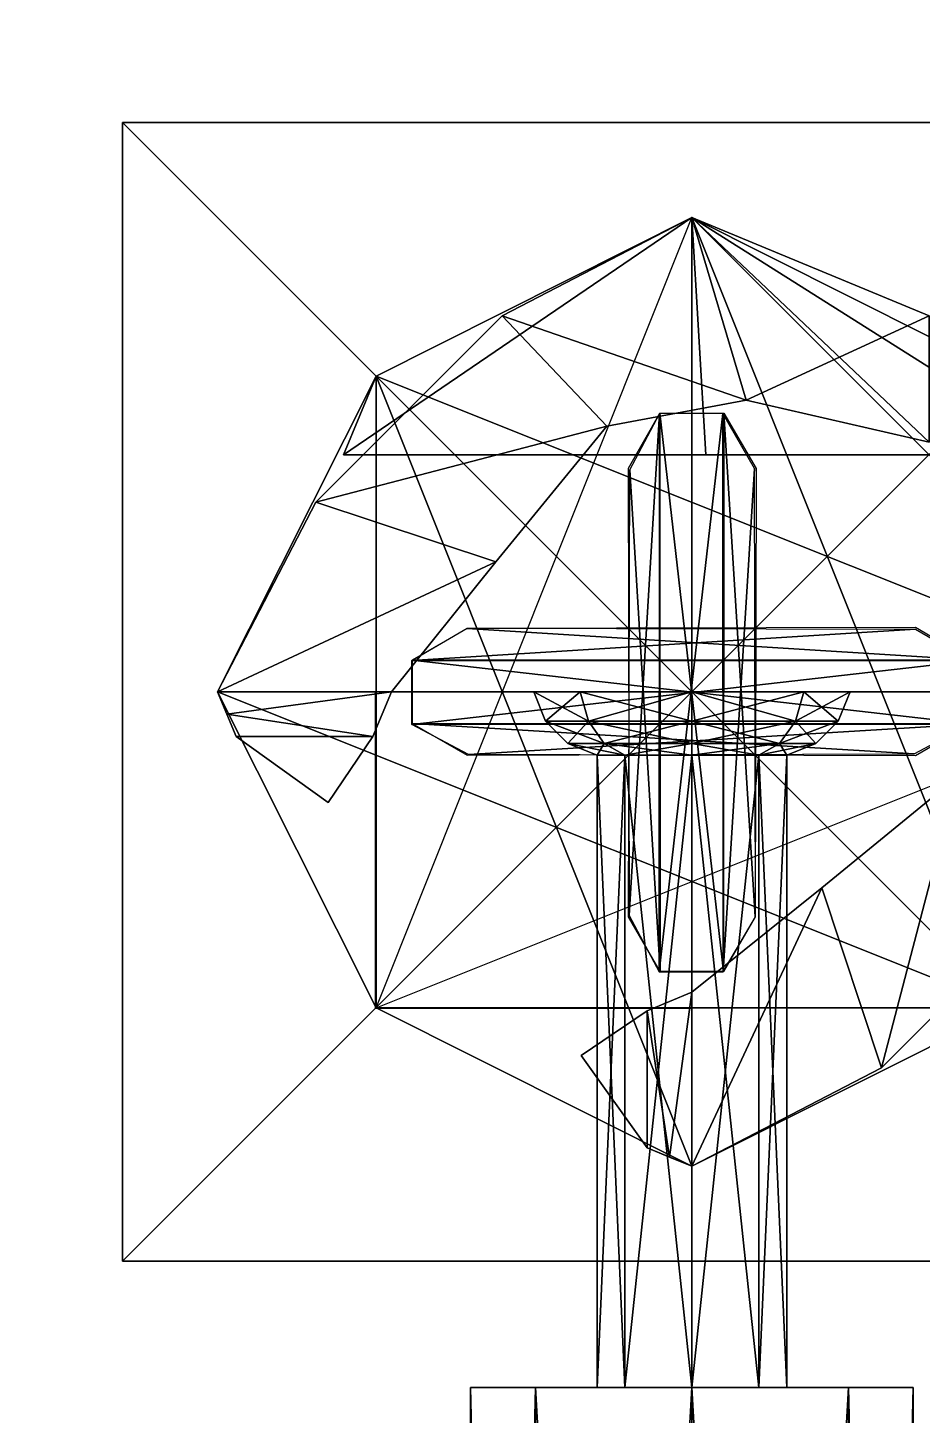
# Model space of a CAD drawing. Extents: x -150 to 2334, y -150 to 2984.
# Drawn here: x 2093.5 to 2107.64, y 1519.69 to 1541.62 of the extents above; entities that cross this region are included whole.
import ezdxf

# ---------------------------------------------------------------- set-up
doc = ezdxf.new("R2010")
doc.units = 0
for name, color, linetype in [('LAYER0', 7, 'CONTINUOUS'), ('LAYER202', 9, 'CONTINUOUS'), ('LAYER204', 7, 'CONTINUOUS'), ('LAYER205', 7, 'CONTINUOUS'), ('LAYER206', 254, 'CONTINUOUS'), ('LAYER218', 9, 'CONTINUOUS'), ('LAYER223', 254, 'CONTINUOUS'), ('LAYER276', 7, 'CONTINUOUS'), ('LAYER311', 7, 'CONTINUOUS'), ('LAYER73', 7, 'CONTINUOUS'), ('LAYER82', 7, 'CONTINUOUS'), ('LAYER99', 7, 'CONTINUOUS')]:
    doc.layers.add(name, color=color, linetype=linetype)

msp = doc.modelspace()

# ---------------------------------------------------------------- linework, layer by layer
at = {"layer": 'LAYER0', "invisible_edges": 1}
for points in [[(2334, 2984, -5), (-150, -150, -5), (-150, 2984, -5), (2334, 2984, -5)], [(-150, -150, -5), (2334, 2984, -5), (2334, -150, -5), (-150, -150, -5)], [(2334, -150), (-150, 2984), (-150, -150), (2334, -150)], [(-150, 2984), (2334, -150), (2334, 2984), (-150, 2984)]]:
    msp.add_3dface(points, dxfattribs=at)
at = {"layer": 'LAYER202'}
for points in [[(2101.5, 1531.125, 89), (2102.232, 1531.125, 90.76777), (2104, 1531.125, 91.5), (2101.5, 1531.125, 89)], [(2105.768, 1531.125, 90.76777), (2101.5, 1531.125, 89), (2104, 1531.125, 91.5), (2105.768, 1531.125, 90.76777)], [(2106.5, 1531.125, 89), (2101.5, 1531.125, 89), (2105.768, 1531.125, 90.76777), (2106.5, 1531.125, 89)], [(2102.232, 1531.125, 87.23223), (2101.5, 1531.125, 89), (2106.5, 1531.125, 89), (2102.232, 1531.125, 87.23223)], [(2101.5, 1531.125, 89), (2101.687, 1530.663, 89), (2102.232, 1531.125, 90.76777), (2101.5, 1531.125, 89)], [(2101.5, 1531.125, 89), (2102.364, 1530.663, 87.36406), (2101.687, 1530.663, 89), (2101.5, 1531.125, 89)], [(2102.232, 1531.125, 87.23223), (2102.364, 1530.663, 87.36406), (2101.5, 1531.125, 89), (2102.232, 1531.125, 87.23223)], [(2102.232, 1531.125, 90.76777), (2101.687, 1530.663, 89), (2102.364, 1530.663, 90.63594), (2102.232, 1531.125, 90.76777)], [(2104, 1531.125, 86.5), (2102.232, 1531.125, 87.23223), (2106.5, 1531.125, 89), (2104, 1531.125, 86.5)], [(2102.232, 1531.125, 90.76777), (2102.364, 1530.663, 90.63594), (2104, 1531.125, 91.5), (2102.232, 1531.125, 90.76777)], [(2102.232, 1531.125, 87.23223), (2104, 1530.663, 86.68643), (2102.364, 1530.663, 87.36406), (2102.232, 1531.125, 87.23223)], [(2104, 1531.125, 86.5), (2104, 1530.663, 86.68643), (2102.232, 1531.125, 87.23223), (2104, 1531.125, 86.5)], [(2104, 1531.125, 91.5), (2102.364, 1530.663, 90.63594), (2104, 1530.663, 91.31357), (2104, 1531.125, 91.5)], [(2105.768, 1531.125, 87.23223), (2104, 1531.125, 86.5), (2106.5, 1531.125, 89), (2105.768, 1531.125, 87.23223)], [(2104, 1531.125, 86.5), (2105.636, 1530.663, 87.36406), (2104, 1530.663, 86.68643), (2104, 1531.125, 86.5)], [(2105.768, 1531.125, 87.23223), (2105.636, 1530.663, 87.36406), (2104, 1531.125, 86.5), (2105.768, 1531.125, 87.23223)], [(2105.768, 1531.125, 90.76777), (2104, 1530.663, 91.31357), (2105.636, 1530.663, 90.63594), (2105.768, 1531.125, 90.76777)], [(2104, 1531.125, 91.5), (2104, 1530.663, 91.31357), (2105.768, 1531.125, 90.76777), (2104, 1531.125, 91.5)], [(2105.768, 1531.125, 87.23223), (2106.313, 1530.663, 89), (2105.636, 1530.663, 87.36406), (2105.768, 1531.125, 87.23223)], [(2106.5, 1531.125, 89), (2105.636, 1530.663, 90.63594), (2106.313, 1530.663, 89), (2106.5, 1531.125, 89)], [(2105.768, 1531.125, 90.76777), (2105.636, 1530.663, 90.63594), (2106.5, 1531.125, 89), (2105.768, 1531.125, 90.76777)], [(2106.5, 1531.125, 89), (2106.313, 1530.663, 89), (2105.768, 1531.125, 87.23223), (2106.5, 1531.125, 89)], [(2101.687, 1530.663, 89), (2102.038, 1530.311, 89), (2102.364, 1530.663, 90.63594), (2101.687, 1530.663, 89)], [(2101.687, 1530.663, 89), (2102.613, 1530.311, 87.61296), (2102.038, 1530.311, 89), (2101.687, 1530.663, 89)], [(2102.364, 1530.663, 87.36406), (2102.613, 1530.311, 87.61296), (2101.687, 1530.663, 89), (2102.364, 1530.663, 87.36406)], [(2102.364, 1530.663, 90.63594), (2102.038, 1530.311, 89), (2102.613, 1530.311, 90.38704), (2102.364, 1530.663, 90.63594)], [(2102.364, 1530.663, 90.63594), (2102.613, 1530.311, 90.38704), (2104, 1530.663, 91.31357), (2102.364, 1530.663, 90.63594)], [(2102.364, 1530.663, 87.36406), (2104, 1530.311, 87.03843), (2102.613, 1530.311, 87.61296), (2102.364, 1530.663, 87.36406)], [(2104, 1530.663, 86.68643), (2104, 1530.311, 87.03843), (2102.364, 1530.663, 87.36406), (2104, 1530.663, 86.68643)], [(2104, 1530.663, 91.31357), (2102.613, 1530.311, 90.38704), (2104, 1530.311, 90.96157), (2104, 1530.663, 91.31357)], [(2104, 1530.663, 86.68643), (2105.387, 1530.311, 87.61296), (2104, 1530.311, 87.03843), (2104, 1530.663, 86.68643)], [(2105.636, 1530.663, 87.36406), (2105.387, 1530.311, 87.61296), (2104, 1530.663, 86.68643), (2105.636, 1530.663, 87.36406)], [(2105.636, 1530.663, 90.63594), (2104, 1530.311, 90.96157), (2105.387, 1530.311, 90.38704), (2105.636, 1530.663, 90.63594)], [(2104, 1530.663, 91.31357), (2104, 1530.311, 90.96157), (2105.636, 1530.663, 90.63594), (2104, 1530.663, 91.31357)], [(2105.636, 1530.663, 87.36406), (2105.962, 1530.311, 89), (2105.387, 1530.311, 87.61296), (2105.636, 1530.663, 87.36406)], [(2106.313, 1530.663, 89), (2105.387, 1530.311, 90.38704), (2105.962, 1530.311, 89), (2106.313, 1530.663, 89)], [(2105.636, 1530.663, 90.63594), (2105.387, 1530.311, 90.38704), (2106.313, 1530.663, 89), (2105.636, 1530.663, 90.63594)], [(2106.313, 1530.663, 89), (2105.962, 1530.311, 89), (2105.636, 1530.663, 87.36406), (2106.313, 1530.663, 89)], [(2102.038, 1530.311, 89), (2102.5, 1530.125, 89), (2102.613, 1530.311, 90.38704), (2102.038, 1530.311, 89)], [(2102.038, 1530.311, 89), (2102.939, 1530.125, 87.93934), (2102.5, 1530.125, 89), (2102.038, 1530.311, 89)], [(2102.613, 1530.311, 87.61296), (2102.939, 1530.125, 87.93934), (2102.038, 1530.311, 89), (2102.613, 1530.311, 87.61296)], [(2102.613, 1530.311, 90.38704), (2102.5, 1530.125, 89), (2102.939, 1530.125, 90.06066), (2102.613, 1530.311, 90.38704)], [(2102.613, 1530.311, 90.38704), (2102.939, 1530.125, 90.06066), (2104, 1530.311, 90.96157), (2102.613, 1530.311, 90.38704)], [(2102.613, 1530.311, 87.61296), (2104, 1530.125, 87.5), (2102.939, 1530.125, 87.93934), (2102.613, 1530.311, 87.61296)], [(2104, 1530.311, 87.03843), (2104, 1530.125, 87.5), (2102.613, 1530.311, 87.61296), (2104, 1530.311, 87.03843)], [(2104, 1530.311, 90.96157), (2102.939, 1530.125, 90.06066), (2104, 1530.125, 90.5), (2104, 1530.311, 90.96157)], [(2104, 1530.311, 87.03843), (2105.061, 1530.125, 87.93934), (2104, 1530.125, 87.5), (2104, 1530.311, 87.03843)], [(2105.387, 1530.311, 87.61296), (2105.061, 1530.125, 87.93934), (2104, 1530.311, 87.03843), (2105.387, 1530.311, 87.61296)], [(2105.387, 1530.311, 90.38704), (2104, 1530.125, 90.5), (2105.061, 1530.125, 90.06066), (2105.387, 1530.311, 90.38704)], [(2104, 1530.311, 90.96157), (2104, 1530.125, 90.5), (2105.387, 1530.311, 90.38704), (2104, 1530.311, 90.96157)], [(2105.387, 1530.311, 87.61296), (2105.5, 1530.125, 89), (2105.061, 1530.125, 87.93934), (2105.387, 1530.311, 87.61296)], [(2105.962, 1530.311, 89), (2105.061, 1530.125, 90.06066), (2105.5, 1530.125, 89), (2105.962, 1530.311, 89)], [(2105.387, 1530.311, 90.38704), (2105.061, 1530.125, 90.06066), (2105.962, 1530.311, 89), (2105.387, 1530.311, 90.38704)], [(2105.962, 1530.311, 89), (2105.5, 1530.125, 89), (2105.387, 1530.311, 87.61296), (2105.962, 1530.311, 89)], [(2102.939, 1530.125, 87.93934), (2102.5, 1520.125, 89), (2102.5, 1530.125, 89), (2102.939, 1530.125, 87.93934)], [(2102.939, 1520.125, 87.93934), (2102.5, 1520.125, 89), (2102.939, 1530.125, 87.93934), (2102.939, 1520.125, 87.93934)], [(2102.5, 1530.125, 89), (2102.939, 1520.125, 90.06066), (2102.939, 1530.125, 90.06066), (2102.5, 1530.125, 89)], [(2102.5, 1520.125, 89), (2102.939, 1520.125, 90.06066), (2102.5, 1530.125, 89), (2102.5, 1520.125, 89)], [(2104, 1530.125, 87.5), (2102.939, 1520.125, 87.93934), (2102.939, 1530.125, 87.93934), (2104, 1530.125, 87.5)], [(2104, 1520.125, 87.5), (2102.939, 1520.125, 87.93934), (2104, 1530.125, 87.5), (2104, 1520.125, 87.5)], [(2102.939, 1530.125, 90.06066), (2104, 1520.125, 90.5), (2104, 1530.125, 90.5), (2102.939, 1530.125, 90.06066)], [(2102.939, 1520.125, 90.06066), (2104, 1520.125, 90.5), (2102.939, 1530.125, 90.06066), (2102.939, 1520.125, 90.06066)], [(2105.061, 1530.125, 87.93934), (2104, 1520.125, 87.5), (2104, 1530.125, 87.5), (2105.061, 1530.125, 87.93934)], [(2105.061, 1520.125, 87.93934), (2104, 1520.125, 87.5), (2105.061, 1530.125, 87.93934), (2105.061, 1520.125, 87.93934)], [(2104, 1530.125, 90.5), (2105.061, 1520.125, 90.06066), (2105.061, 1530.125, 90.06066), (2104, 1530.125, 90.5)], [(2104, 1520.125, 90.5), (2105.061, 1520.125, 90.06066), (2104, 1530.125, 90.5), (2104, 1520.125, 90.5)], [(2105.5, 1530.125, 89), (2105.061, 1520.125, 87.93934), (2105.061, 1530.125, 87.93934), (2105.5, 1530.125, 89)], [(2105.5, 1520.125, 89), (2105.061, 1520.125, 87.93934), (2105.5, 1530.125, 89), (2105.5, 1520.125, 89)], [(2105.061, 1530.125, 90.06066), (2105.5, 1520.125, 89), (2105.5, 1530.125, 89), (2105.061, 1530.125, 90.06066)], [(2105.061, 1520.125, 90.06066), (2105.5, 1520.125, 89), (2105.061, 1530.125, 90.06066), (2105.061, 1520.125, 90.06066)], [(2100.5, 1520.125, 89), (2101.525, 1520.125, 91.47488), (2106.475, 1520.125, 91.47488), (2100.5, 1520.125, 89)], [(2101.525, 1520.125, 86.52512), (2100.5, 1520.125, 89), (2106.475, 1520.125, 91.47488), (2101.525, 1520.125, 86.52512)], [(2101.525, 1476.125, 86.52512), (2100.5, 1476.125, 89), (2100.5, 1520.125, 89), (2101.525, 1476.125, 86.52512)], [(2101.525, 1520.125, 86.52512), (2101.525, 1476.125, 86.52512), (2100.5, 1520.125, 89), (2101.525, 1520.125, 86.52512)], [(2100.5, 1476.125, 89), (2101.525, 1476.125, 91.47488), (2101.525, 1520.125, 91.47488), (2100.5, 1476.125, 89)], [(2100.5, 1520.125, 89), (2100.5, 1476.125, 89), (2101.525, 1520.125, 91.47488), (2100.5, 1520.125, 89)], [(2106.475, 1520.125, 91.47488), (2101.525, 1520.125, 91.47488), (2104, 1520.125, 92.5), (2106.475, 1520.125, 91.47488)], [(2107.5, 1520.125, 89), (2101.525, 1520.125, 86.52512), (2106.475, 1520.125, 91.47488), (2107.5, 1520.125, 89)], [(2106.475, 1520.125, 86.52512), (2101.525, 1520.125, 86.52512), (2107.5, 1520.125, 89), (2106.475, 1520.125, 86.52512)], [(2104, 1520.125, 85.5), (2101.525, 1520.125, 86.52512), (2106.475, 1520.125, 86.52512), (2104, 1520.125, 85.5)], [(2104, 1476.125, 85.5), (2101.525, 1476.125, 86.52512), (2101.525, 1520.125, 86.52512), (2104, 1476.125, 85.5)], [(2104, 1520.125, 85.5), (2104, 1476.125, 85.5), (2101.525, 1520.125, 86.52512), (2104, 1520.125, 85.5)], [(2101.525, 1476.125, 91.47488), (2104, 1476.125, 92.5), (2104, 1520.125, 92.5), (2101.525, 1476.125, 91.47488)], [(2101.525, 1520.125, 91.47488), (2101.525, 1476.125, 91.47488), (2104, 1520.125, 92.5), (2101.525, 1520.125, 91.47488)], [(2106.475, 1476.125, 86.52512), (2104, 1476.125, 85.5), (2104, 1520.125, 85.5), (2106.475, 1476.125, 86.52512)], [(2106.475, 1520.125, 86.52512), (2106.475, 1476.125, 86.52512), (2104, 1520.125, 85.5), (2106.475, 1520.125, 86.52512)], [(2104, 1476.125, 92.5), (2106.475, 1476.125, 91.47488), (2106.475, 1520.125, 91.47488), (2104, 1476.125, 92.5)], [(2104, 1520.125, 92.5), (2104, 1476.125, 92.5), (2106.475, 1520.125, 91.47488), (2104, 1520.125, 92.5)], [(2107.5, 1476.125, 89), (2106.475, 1476.125, 86.52512), (2106.475, 1520.125, 86.52512), (2107.5, 1476.125, 89)], [(2107.5, 1520.125, 89), (2107.5, 1476.125, 89), (2106.475, 1520.125, 86.52512), (2107.5, 1520.125, 89)], [(2106.475, 1476.125, 91.47488), (2107.5, 1476.125, 89), (2107.5, 1520.125, 89), (2106.475, 1476.125, 91.47488)], [(2106.475, 1520.125, 91.47488), (2106.475, 1476.125, 91.47488), (2107.5, 1520.125, 89), (2106.475, 1520.125, 91.47488)]]:
    msp.add_3dface(points, dxfattribs=at)
at = {"layer": 'LAYER204', "invisible_edges": 1}
for points in [[(2104, 1531.125, 98), (2099, 1526.125, 98), (2104, 1526.125, 98), (2104, 1531.125, 98)], [(2099, 1526.125, 98), (2104, 1531.125, 98), (2099, 1531.125, 98), (2099, 1526.125, 98)], [(2104, 1531.125, 98), (2099, 1531.125, 97), (2099, 1531.125, 98), (2104, 1531.125, 98)], [(2099, 1531.125, 97), (2104, 1531.125, 98), (2104, 1531.125, 97), (2099, 1531.125, 97)], [(2099, 1531.125, 97), (2099, 1526.125, 98), (2099, 1531.125, 98), (2099, 1531.125, 97)], [(2099, 1526.125, 98), (2099, 1531.125, 97), (2099, 1526.125, 97), (2099, 1526.125, 98)], [(2099, 1531.125, 97), (2104, 1526.125, 97), (2099, 1526.125, 97), (2099, 1531.125, 97)], [(2104, 1526.125, 97), (2099, 1531.125, 97), (2104, 1531.125, 97), (2104, 1526.125, 97)], [(2104, 1526.125, 97), (2104, 1531.125, 98), (2104, 1526.125, 98), (2104, 1526.125, 97)], [(2104, 1531.125, 98), (2104, 1526.125, 97), (2104, 1531.125, 97), (2104, 1531.125, 98)], [(2104, 1526.125, 97), (2099, 1526.125, 98), (2099, 1526.125, 97), (2104, 1526.125, 97)], [(2099, 1526.125, 98), (2104, 1526.125, 97), (2104, 1526.125, 98), (2099, 1526.125, 98)]]:
    msp.add_3dface(points, dxfattribs=at)
at = {"layer": 'LAYER205', "invisible_edges": 1}
for points in [[(2104, 1531.125, 98), (2099, 1526.125, 98), (2104, 1526.125, 98), (2104, 1531.125, 98)], [(2099, 1526.125, 98), (2104, 1531.125, 98), (2099, 1531.125, 98), (2099, 1526.125, 98)], [(2104, 1531.125, 98), (2099, 1531.125, 97), (2099, 1531.125, 98), (2104, 1531.125, 98)], [(2099, 1531.125, 97), (2104, 1531.125, 98), (2104, 1531.125, 97), (2099, 1531.125, 97)], [(2099, 1531.125, 97), (2099, 1526.125, 98), (2099, 1531.125, 98), (2099, 1531.125, 97)], [(2099, 1526.125, 98), (2099, 1531.125, 97), (2099, 1526.125, 97), (2099, 1526.125, 98)], [(2099, 1531.125, 97), (2104, 1526.125, 97), (2099, 1526.125, 97), (2099, 1531.125, 97)], [(2104, 1526.125, 97), (2099, 1531.125, 97), (2104, 1531.125, 97), (2104, 1526.125, 97)], [(2104, 1526.125, 97), (2104, 1531.125, 98), (2104, 1526.125, 98), (2104, 1526.125, 97)], [(2104, 1531.125, 98), (2104, 1526.125, 97), (2104, 1531.125, 97), (2104, 1531.125, 98)], [(2104, 1526.125, 97), (2099, 1526.125, 98), (2099, 1526.125, 97), (2104, 1526.125, 97)], [(2099, 1526.125, 98), (2104, 1526.125, 97), (2104, 1526.125, 98), (2099, 1526.125, 98)]]:
    msp.add_3dface(points, dxfattribs=at)
at = {"layer": 'LAYER206'}
for points in [[(2095, 1522.125, 97.95), (2095, 1540.125, 98.05), (2095, 1540.125, 97.95), (2095, 1522.125, 97.95)], [(2095, 1522.125, 98.05), (2095, 1540.125, 98.05), (2095, 1522.125, 97.95), (2095, 1522.125, 98.05)], [(2095, 1540.125, 97.95), (2113, 1540.125, 98.05), (2113, 1540.125, 97.95), (2095, 1540.125, 97.95)], [(2095, 1540.125, 98.05), (2113, 1540.125, 98.05), (2095, 1540.125, 97.95), (2095, 1540.125, 98.05)], [(2113, 1540.125, 97.95), (2095, 1522.125, 97.95), (2095, 1540.125, 97.95), (2113, 1540.125, 97.95)], [(2113, 1522.125, 97.95), (2095, 1522.125, 97.95), (2113, 1540.125, 97.95), (2113, 1522.125, 97.95)], [(2095, 1540.125, 98.05), (2113, 1522.125, 98.05), (2113, 1540.125, 98.05), (2095, 1540.125, 98.05)], [(2095, 1522.125, 98.05), (2113, 1522.125, 98.05), (2095, 1540.125, 98.05), (2095, 1522.125, 98.05)], [(2098.493, 1534.875, 86.5), (2104, 1538.625, 86.5), (2104.219, 1534.875, 86.5), (2098.493, 1534.875, 86.5)], [(2099.007, 1536.118, 86.5), (2104, 1538.625, 86.5), (2098.493, 1534.875, 86.5), (2099.007, 1536.118, 86.5)], [(2098.493, 1534.875, 92.5), (2104, 1538.625, 92.5), (2099.007, 1536.118, 92.5), (2098.493, 1534.875, 92.5)], [(2104.219, 1534.875, 92.5), (2104, 1538.625, 92.5), (2098.493, 1534.875, 92.5), (2104.219, 1534.875, 92.5)], [(2099.007, 1536.118, 98.5), (2099.007, 1526.132, 98.5), (2104, 1538.625, 98.5), (2099.007, 1536.118, 98.5)], [(2099.007, 1536.118, 92.5), (2104, 1538.625, 98.5), (2104, 1538.625, 92.5), (2099.007, 1536.118, 92.5)], [(2099.007, 1536.118, 98.5), (2104, 1538.625, 98.5), (2099.007, 1536.118, 92.5), (2099.007, 1536.118, 98.5)], [(2099.007, 1536.118, 92.5), (2104, 1538.625, 86.5), (2099.007, 1536.118, 86.5), (2099.007, 1536.118, 92.5)], [(2104, 1538.625, 92.5), (2104, 1538.625, 86.5), (2099.007, 1536.118, 92.5), (2104, 1538.625, 92.5)], [(2108.993, 1526.132, 92.5), (2099.007, 1536.118, 92.5), (2104, 1538.625, 92.5), (2108.993, 1526.132, 92.5)], [(2104, 1523.625, 98.5), (2104, 1538.625, 98.5), (2099.007, 1536.118, 98.5), (2104, 1523.625, 98.5)], [(2104, 1538.625, 92.5), (2108.993, 1536.118, 86.5), (2104, 1538.625, 86.5), (2104, 1538.625, 92.5)], [(2108.993, 1536.118, 92.5), (2108.993, 1536.118, 86.5), (2104, 1538.625, 92.5), (2108.993, 1536.118, 92.5)], [(2104, 1538.625, 86.5), (2109.946, 1534.875, 86.5), (2104.219, 1534.875, 86.5), (2104, 1538.625, 86.5)], [(2108.993, 1536.118, 86.5), (2109.946, 1534.875, 86.5), (2104, 1538.625, 86.5), (2108.993, 1536.118, 86.5)], [(2111.5, 1531.125, 92.5), (2104, 1538.625, 92.5), (2108.993, 1536.118, 92.5), (2111.5, 1531.125, 92.5)], [(2108.993, 1526.132, 92.5), (2104, 1538.625, 92.5), (2111.5, 1531.125, 92.5), (2108.993, 1526.132, 92.5)], [(2111.5, 1531.125, 98.5), (2104, 1538.625, 98.5), (2108.993, 1526.132, 98.5), (2111.5, 1531.125, 98.5)], [(2108.993, 1536.118, 98.5), (2104, 1538.625, 98.5), (2111.5, 1531.125, 98.5), (2108.993, 1536.118, 98.5)], [(2108.993, 1526.132, 98.5), (2104, 1538.625, 98.5), (2104, 1523.625, 98.5), (2108.993, 1526.132, 98.5)], [(2109.946, 1534.875, 92.5), (2104, 1538.625, 92.5), (2104.219, 1534.875, 92.5), (2109.946, 1534.875, 92.5)], [(2108.993, 1536.118, 92.5), (2104, 1538.625, 92.5), (2109.946, 1534.875, 92.5), (2108.993, 1536.118, 92.5)], [(2104, 1538.625, 92.5), (2108.993, 1536.118, 98.5), (2108.993, 1536.118, 92.5), (2104, 1538.625, 92.5)], [(2104, 1538.625, 98.5), (2108.993, 1536.118, 98.5), (2104, 1538.625, 92.5), (2104, 1538.625, 98.5)], [(2096.5, 1531.125, 98.5), (2099.007, 1526.132, 98.5), (2099.007, 1536.118, 98.5), (2096.5, 1531.125, 98.5)], [(2096.5, 1531.125, 92.5), (2099.007, 1536.118, 98.5), (2099.007, 1536.118, 92.5), (2096.5, 1531.125, 92.5)], [(2096.5, 1531.125, 98.5), (2099.007, 1536.118, 98.5), (2096.5, 1531.125, 92.5), (2096.5, 1531.125, 98.5)], [(2096.5, 1531.125, 92.5), (2099.007, 1536.118, 92.5), (2099.007, 1526.132, 92.5), (2096.5, 1531.125, 92.5)], [(2099.007, 1526.132, 98.5), (2099.007, 1536.118, 98.5), (2096.5, 1531.125, 98.5), (2099.007, 1526.132, 98.5)], [(2098.493, 1534.875, 86.5), (2099.007, 1536.118, 92.5), (2099.007, 1536.118, 86.5), (2098.493, 1534.875, 86.5)], [(2098.493, 1534.875, 92.5), (2099.007, 1536.118, 92.5), (2098.493, 1534.875, 86.5), (2098.493, 1534.875, 92.5)], [(2099.007, 1526.132, 92.5), (2099.007, 1536.118, 92.5), (2104, 1523.625, 92.5), (2099.007, 1526.132, 92.5)], [(2104, 1523.625, 92.5), (2099.007, 1536.118, 92.5), (2108.993, 1526.132, 92.5), (2104, 1523.625, 92.5)], [(2104, 1523.625, 98.5), (2099.007, 1536.118, 98.5), (2099.007, 1526.132, 98.5), (2104, 1523.625, 98.5)], [(2103.008, 1527.591, 98.5), (2103.49, 1535.525, 98.5), (2102.99, 1534.659, 98.5), (2103.008, 1527.591, 98.5)], [(2103.484, 1526.698, 98.5), (2103.49, 1535.525, 98.5), (2103.008, 1527.591, 98.5), (2103.484, 1526.698, 98.5)], [(2103.484, 1526.698, 98.5), (2104.49, 1535.525, 98.5), (2103.49, 1535.525, 98.5), (2103.484, 1526.698, 98.5)], [(2104.495, 1526.698, 98.5), (2104.49, 1535.525, 98.5), (2103.484, 1526.698, 98.5), (2104.495, 1526.698, 98.5)], [(2104.495, 1526.698, 98.5), (2104.99, 1534.659, 98.5), (2104.49, 1535.525, 98.5), (2104.495, 1526.698, 98.5)], [(2109.946, 1534.875, 92.5), (2098.493, 1534.875, 86.5), (2109.946, 1534.875, 86.5), (2109.946, 1534.875, 92.5)], [(2098.493, 1534.875, 92.5), (2098.493, 1534.875, 86.5), (2109.946, 1534.875, 92.5), (2098.493, 1534.875, 92.5)], [(2105.007, 1527.571, 98.5), (2104.99, 1534.659, 98.5), (2104.495, 1526.698, 98.5), (2105.007, 1527.571, 98.5)], [(2108.407, 1531.631, 98.5), (2100.445, 1532.125, 98.5), (2099.579, 1531.625, 98.5), (2108.407, 1531.631, 98.5)], [(2107.534, 1532.143, 98.5), (2100.445, 1532.125, 98.5), (2108.407, 1531.631, 98.5), (2107.534, 1532.143, 98.5)], [(2108.407, 1531.631, 98.5), (2099.579, 1531.625, 98.5), (2108.407, 1530.619, 98.5), (2108.407, 1531.631, 98.5)], [(2108.407, 1530.619, 98.5), (2099.579, 1531.625, 98.5), (2099.579, 1530.625, 98.5), (2108.407, 1530.619, 98.5)], [(2099.007, 1526.132, 92.5), (2096.5, 1531.125, 98.5), (2096.5, 1531.125, 92.5), (2099.007, 1526.132, 92.5)], [(2099.007, 1526.132, 98.5), (2096.5, 1531.125, 98.5), (2099.007, 1526.132, 92.5), (2099.007, 1526.132, 98.5)], [(2107.513, 1530.144, 98.5), (2099.579, 1530.625, 98.5), (2100.445, 1530.125, 98.5), (2107.513, 1530.144, 98.5)], [(2108.407, 1530.619, 98.5), (2099.579, 1530.625, 98.5), (2107.513, 1530.144, 98.5), (2108.407, 1530.619, 98.5)], [(2106.054, 1528.025, 86.5), (2108.199, 1529.78, 88), (2108.199, 1529.78, 86.5), (2106.054, 1528.025, 86.5)], [(2106.054, 1528.025, 88), (2108.199, 1529.78, 88), (2106.054, 1528.025, 86.5), (2106.054, 1528.025, 88)], [(2106.054, 1528.025, 86.5), (2108.199, 1529.78, 86.5), (2107, 1525.179, 86.5), (2106.054, 1528.025, 86.5)], [(2107, 1525.179, 88), (2108.199, 1529.78, 88), (2106.054, 1528.025, 88), (2107, 1525.179, 88)], [(2107, 1525.179, 86.5), (2108.199, 1529.78, 86.5), (2109.946, 1528.125, 86.5), (2107, 1525.179, 86.5)], [(2109.946, 1528.125, 88), (2108.199, 1529.78, 88), (2107, 1525.179, 88), (2109.946, 1528.125, 88)], [(2109.946, 1528.125, 88), (2107, 1525.179, 86.5), (2109.946, 1528.125, 86.5), (2109.946, 1528.125, 88)], [(2107, 1525.179, 88), (2107, 1525.179, 86.5), (2109.946, 1528.125, 88), (2107, 1525.179, 88)], [(2104, 1523.625, 86.5), (2106.054, 1528.025, 86.5), (2107, 1525.179, 86.5), (2104, 1523.625, 86.5)], [(2104, 1526.375, 86.5), (2106.054, 1528.025, 86.5), (2104, 1523.625, 86.5), (2104, 1526.375, 86.5)], [(2104, 1523.625, 88), (2106.054, 1528.025, 88), (2104, 1526.375, 88), (2104, 1523.625, 88)], [(2107, 1525.179, 88), (2106.054, 1528.025, 88), (2104, 1523.625, 88), (2107, 1525.179, 88)], [(2104, 1526.375, 88), (2106.054, 1528.025, 86.5), (2104, 1526.375, 86.5), (2104, 1526.375, 88)], [(2106.054, 1528.025, 88), (2106.054, 1528.025, 86.5), (2104, 1526.375, 88), (2106.054, 1528.025, 88)], [(2103.293, 1526.082, 86.5), (2104, 1526.375, 86.5), (2103.646, 1523.771, 86.5), (2103.293, 1526.082, 86.5)], [(2103.646, 1523.771, 88), (2104, 1526.375, 88), (2103.293, 1526.082, 88), (2103.646, 1523.771, 88)], [(2103.293, 1526.082, 88), (2104, 1526.375, 86.5), (2103.293, 1526.082, 86.5), (2103.293, 1526.082, 88)], [(2104, 1526.375, 88), (2104, 1526.375, 86.5), (2103.293, 1526.082, 88), (2104, 1526.375, 88)], [(2103.646, 1523.771, 86.5), (2104, 1526.375, 86.5), (2104, 1523.625, 86.5), (2103.646, 1523.771, 86.5)], [(2104, 1523.625, 88), (2104, 1526.375, 88), (2103.646, 1523.771, 88), (2104, 1523.625, 88)], [(2104, 1523.625, 92.5), (2099.007, 1526.132, 98.5), (2099.007, 1526.132, 92.5), (2104, 1523.625, 92.5)], [(2104, 1523.625, 98.5), (2099.007, 1526.132, 98.5), (2104, 1523.625, 92.5), (2104, 1523.625, 98.5)], [(2102.25, 1525.375, 86.5), (2103.293, 1526.082, 86.5), (2103.293, 1523.918, 86.5), (2102.25, 1525.375, 86.5)], [(2103.293, 1523.918, 88), (2103.293, 1526.082, 88), (2102.25, 1525.375, 88), (2103.293, 1523.918, 88)], [(2102.25, 1525.375, 88), (2103.293, 1526.082, 86.5), (2102.25, 1525.375, 86.5), (2102.25, 1525.375, 88)], [(2103.293, 1526.082, 88), (2103.293, 1526.082, 86.5), (2102.25, 1525.375, 88), (2103.293, 1526.082, 88)], [(2103.293, 1523.918, 86.5), (2103.293, 1526.082, 86.5), (2103.646, 1523.771, 86.5), (2103.293, 1523.918, 86.5)], [(2103.646, 1523.771, 88), (2103.293, 1526.082, 88), (2103.293, 1523.918, 88), (2103.646, 1523.771, 88)], [(2108.993, 1526.132, 92.5), (2104, 1523.625, 98.5), (2104, 1523.625, 92.5), (2108.993, 1526.132, 92.5)], [(2108.993, 1526.132, 98.5), (2104, 1523.625, 98.5), (2108.993, 1526.132, 92.5), (2108.993, 1526.132, 98.5)], [(2103.293, 1523.918, 88), (2102.25, 1525.375, 86.5), (2103.293, 1523.918, 86.5), (2103.293, 1523.918, 88)], [(2102.25, 1525.375, 88), (2102.25, 1525.375, 86.5), (2103.293, 1523.918, 88), (2102.25, 1525.375, 88)], [(2107, 1525.179, 88), (2104, 1523.625, 86.5), (2107, 1525.179, 86.5), (2107, 1525.179, 88)], [(2104, 1523.625, 88), (2104, 1523.625, 86.5), (2107, 1525.179, 88), (2104, 1523.625, 88)], [(2104, 1523.625, 86.5), (2103.293, 1523.918, 88), (2103.293, 1523.918, 86.5), (2104, 1523.625, 86.5)], [(2104, 1523.625, 88), (2103.293, 1523.918, 88), (2104, 1523.625, 86.5), (2104, 1523.625, 88)], [(2113, 1522.125, 97.95), (2095, 1522.125, 98.05), (2095, 1522.125, 97.95), (2113, 1522.125, 97.95)], [(2113, 1522.125, 98.05), (2095, 1522.125, 98.05), (2113, 1522.125, 97.95), (2113, 1522.125, 98.05)]]:
    msp.add_3dface(points, dxfattribs=at)
at = {"layer": 'LAYER218'}
for points in [[(2101.5, 1531.125, 2340), (2104, 1531.125, 2337.5), (2102.232, 1531.125, 2338.232), (2101.5, 1531.125, 2340)], [(2105.768, 1531.125, 2338.232), (2104, 1531.125, 2337.5), (2101.5, 1531.125, 2340), (2105.768, 1531.125, 2338.232)], [(2106.5, 1531.125, 2340), (2105.768, 1531.125, 2338.232), (2101.5, 1531.125, 2340), (2106.5, 1531.125, 2340)], [(2102.232, 1531.125, 2341.768), (2106.5, 1531.125, 2340), (2101.5, 1531.125, 2340), (2102.232, 1531.125, 2341.768)], [(2101.5, 1531.125, 2340), (2102.232, 1531.125, 2338.232), (2101.687, 1530.663, 2340), (2101.5, 1531.125, 2340)], [(2101.5, 1531.125, 2340), (2101.687, 1530.663, 2340), (2102.364, 1530.663, 2341.636), (2101.5, 1531.125, 2340)], [(2102.232, 1531.125, 2341.768), (2101.5, 1531.125, 2340), (2102.364, 1530.663, 2341.636), (2102.232, 1531.125, 2341.768)], [(2102.232, 1531.125, 2338.232), (2102.364, 1530.663, 2338.364), (2101.687, 1530.663, 2340), (2102.232, 1531.125, 2338.232)], [(2104, 1531.125, 2342.5), (2106.5, 1531.125, 2340), (2102.232, 1531.125, 2341.768), (2104, 1531.125, 2342.5)], [(2102.232, 1531.125, 2338.232), (2104, 1531.125, 2337.5), (2102.364, 1530.663, 2338.364), (2102.232, 1531.125, 2338.232)], [(2102.232, 1531.125, 2341.768), (2102.364, 1530.663, 2341.636), (2104, 1530.663, 2342.313), (2102.232, 1531.125, 2341.768)], [(2104, 1531.125, 2342.5), (2102.232, 1531.125, 2341.768), (2104, 1530.663, 2342.313), (2104, 1531.125, 2342.5)], [(2104, 1531.125, 2337.5), (2104, 1530.663, 2337.687), (2102.364, 1530.663, 2338.364), (2104, 1531.125, 2337.5)], [(2105.768, 1531.125, 2341.768), (2106.5, 1531.125, 2340), (2104, 1531.125, 2342.5), (2105.768, 1531.125, 2341.768)], [(2104, 1531.125, 2342.5), (2104, 1530.663, 2342.313), (2105.636, 1530.663, 2341.636), (2104, 1531.125, 2342.5)], [(2105.768, 1531.125, 2341.768), (2104, 1531.125, 2342.5), (2105.636, 1530.663, 2341.636), (2105.768, 1531.125, 2341.768)], [(2105.768, 1531.125, 2338.232), (2105.636, 1530.663, 2338.364), (2104, 1530.663, 2337.687), (2105.768, 1531.125, 2338.232)], [(2104, 1531.125, 2337.5), (2105.768, 1531.125, 2338.232), (2104, 1530.663, 2337.687), (2104, 1531.125, 2337.5)], [(2105.768, 1531.125, 2341.768), (2105.636, 1530.663, 2341.636), (2106.313, 1530.663, 2340), (2105.768, 1531.125, 2341.768)], [(2106.5, 1531.125, 2340), (2106.313, 1530.663, 2340), (2105.636, 1530.663, 2338.364), (2106.5, 1531.125, 2340)], [(2105.768, 1531.125, 2338.232), (2106.5, 1531.125, 2340), (2105.636, 1530.663, 2338.364), (2105.768, 1531.125, 2338.232)], [(2106.5, 1531.125, 2340), (2105.768, 1531.125, 2341.768), (2106.313, 1530.663, 2340), (2106.5, 1531.125, 2340)], [(2101.687, 1530.663, 2340), (2102.364, 1530.663, 2338.364), (2102.038, 1530.311, 2340), (2101.687, 1530.663, 2340)], [(2101.687, 1530.663, 2340), (2102.038, 1530.311, 2340), (2102.613, 1530.311, 2341.387), (2101.687, 1530.663, 2340)], [(2102.364, 1530.663, 2341.636), (2101.687, 1530.663, 2340), (2102.613, 1530.311, 2341.387), (2102.364, 1530.663, 2341.636)], [(2102.364, 1530.663, 2338.364), (2102.613, 1530.311, 2338.613), (2102.038, 1530.311, 2340), (2102.364, 1530.663, 2338.364)], [(2102.364, 1530.663, 2338.364), (2104, 1530.663, 2337.687), (2102.613, 1530.311, 2338.613), (2102.364, 1530.663, 2338.364)], [(2102.364, 1530.663, 2341.636), (2102.613, 1530.311, 2341.387), (2104, 1530.311, 2341.962), (2102.364, 1530.663, 2341.636)], [(2104, 1530.663, 2342.313), (2102.364, 1530.663, 2341.636), (2104, 1530.311, 2341.962), (2104, 1530.663, 2342.313)], [(2104, 1530.663, 2337.687), (2104, 1530.311, 2338.038), (2102.613, 1530.311, 2338.613), (2104, 1530.663, 2337.687)], [(2104, 1530.663, 2342.313), (2104, 1530.311, 2341.962), (2105.387, 1530.311, 2341.387), (2104, 1530.663, 2342.313)], [(2105.636, 1530.663, 2341.636), (2104, 1530.663, 2342.313), (2105.387, 1530.311, 2341.387), (2105.636, 1530.663, 2341.636)], [(2105.636, 1530.663, 2338.364), (2105.387, 1530.311, 2338.613), (2104, 1530.311, 2338.038), (2105.636, 1530.663, 2338.364)], [(2104, 1530.663, 2337.687), (2105.636, 1530.663, 2338.364), (2104, 1530.311, 2338.038), (2104, 1530.663, 2337.687)], [(2105.636, 1530.663, 2341.636), (2105.387, 1530.311, 2341.387), (2105.962, 1530.311, 2340), (2105.636, 1530.663, 2341.636)], [(2106.313, 1530.663, 2340), (2105.962, 1530.311, 2340), (2105.387, 1530.311, 2338.613), (2106.313, 1530.663, 2340)], [(2105.636, 1530.663, 2338.364), (2106.313, 1530.663, 2340), (2105.387, 1530.311, 2338.613), (2105.636, 1530.663, 2338.364)], [(2106.313, 1530.663, 2340), (2105.636, 1530.663, 2341.636), (2105.962, 1530.311, 2340), (2106.313, 1530.663, 2340)], [(2102.038, 1530.311, 2340), (2102.613, 1530.311, 2338.613), (2102.5, 1530.125, 2340), (2102.038, 1530.311, 2340)], [(2102.038, 1530.311, 2340), (2102.5, 1530.125, 2340), (2102.939, 1530.125, 2341.061), (2102.038, 1530.311, 2340)], [(2102.613, 1530.311, 2341.387), (2102.038, 1530.311, 2340), (2102.939, 1530.125, 2341.061), (2102.613, 1530.311, 2341.387)], [(2102.613, 1530.311, 2338.613), (2102.939, 1530.125, 2338.939), (2102.5, 1530.125, 2340), (2102.613, 1530.311, 2338.613)], [(2102.613, 1530.311, 2338.613), (2104, 1530.311, 2338.038), (2102.939, 1530.125, 2338.939), (2102.613, 1530.311, 2338.613)], [(2102.613, 1530.311, 2341.387), (2102.939, 1530.125, 2341.061), (2104, 1530.125, 2341.5), (2102.613, 1530.311, 2341.387)], [(2104, 1530.311, 2341.962), (2102.613, 1530.311, 2341.387), (2104, 1530.125, 2341.5), (2104, 1530.311, 2341.962)], [(2104, 1530.311, 2338.038), (2104, 1530.125, 2338.5), (2102.939, 1530.125, 2338.939), (2104, 1530.311, 2338.038)], [(2104, 1530.311, 2341.962), (2104, 1530.125, 2341.5), (2105.061, 1530.125, 2341.061), (2104, 1530.311, 2341.962)], [(2105.387, 1530.311, 2341.387), (2104, 1530.311, 2341.962), (2105.061, 1530.125, 2341.061), (2105.387, 1530.311, 2341.387)], [(2105.387, 1530.311, 2338.613), (2105.061, 1530.125, 2338.939), (2104, 1530.125, 2338.5), (2105.387, 1530.311, 2338.613)], [(2104, 1530.311, 2338.038), (2105.387, 1530.311, 2338.613), (2104, 1530.125, 2338.5), (2104, 1530.311, 2338.038)], [(2105.387, 1530.311, 2341.387), (2105.061, 1530.125, 2341.061), (2105.5, 1530.125, 2340), (2105.387, 1530.311, 2341.387)], [(2105.962, 1530.311, 2340), (2105.5, 1530.125, 2340), (2105.061, 1530.125, 2338.939), (2105.962, 1530.311, 2340)], [(2105.387, 1530.311, 2338.613), (2105.962, 1530.311, 2340), (2105.061, 1530.125, 2338.939), (2105.387, 1530.311, 2338.613)], [(2105.962, 1530.311, 2340), (2105.387, 1530.311, 2341.387), (2105.5, 1530.125, 2340), (2105.962, 1530.311, 2340)], [(2102.939, 1530.125, 2341.061), (2102.5, 1530.125, 2340), (2102.5, 1520.125, 2340), (2102.939, 1530.125, 2341.061)], [(2102.939, 1520.125, 2341.061), (2102.939, 1530.125, 2341.061), (2102.5, 1520.125, 2340), (2102.939, 1520.125, 2341.061)], [(2102.5, 1530.125, 2340), (2102.939, 1530.125, 2338.939), (2102.939, 1520.125, 2338.939), (2102.5, 1530.125, 2340)], [(2102.5, 1520.125, 2340), (2102.5, 1530.125, 2340), (2102.939, 1520.125, 2338.939), (2102.5, 1520.125, 2340)], [(2104, 1530.125, 2341.5), (2102.939, 1530.125, 2341.061), (2102.939, 1520.125, 2341.061), (2104, 1530.125, 2341.5)], [(2104, 1520.125, 2341.5), (2104, 1530.125, 2341.5), (2102.939, 1520.125, 2341.061), (2104, 1520.125, 2341.5)], [(2102.939, 1530.125, 2338.939), (2104, 1530.125, 2338.5), (2104, 1520.125, 2338.5), (2102.939, 1530.125, 2338.939)], [(2102.939, 1520.125, 2338.939), (2102.939, 1530.125, 2338.939), (2104, 1520.125, 2338.5), (2102.939, 1520.125, 2338.939)], [(2105.061, 1530.125, 2341.061), (2104, 1530.125, 2341.5), (2104, 1520.125, 2341.5), (2105.061, 1530.125, 2341.061)], [(2105.061, 1520.125, 2341.061), (2105.061, 1530.125, 2341.061), (2104, 1520.125, 2341.5), (2105.061, 1520.125, 2341.061)], [(2104, 1530.125, 2338.5), (2105.061, 1530.125, 2338.939), (2105.061, 1520.125, 2338.939), (2104, 1530.125, 2338.5)], [(2104, 1520.125, 2338.5), (2104, 1530.125, 2338.5), (2105.061, 1520.125, 2338.939), (2104, 1520.125, 2338.5)], [(2105.5, 1530.125, 2340), (2105.061, 1530.125, 2341.061), (2105.061, 1520.125, 2341.061), (2105.5, 1530.125, 2340)], [(2105.5, 1520.125, 2340), (2105.5, 1530.125, 2340), (2105.061, 1520.125, 2341.061), (2105.5, 1520.125, 2340)], [(2105.061, 1530.125, 2338.939), (2105.5, 1530.125, 2340), (2105.5, 1520.125, 2340), (2105.061, 1530.125, 2338.939)], [(2105.061, 1520.125, 2338.939), (2105.061, 1530.125, 2338.939), (2105.5, 1520.125, 2340), (2105.061, 1520.125, 2338.939)], [(2100.5, 1520.125, 2340), (2106.475, 1520.125, 2337.525), (2101.525, 1520.125, 2337.525), (2100.5, 1520.125, 2340)], [(2101.525, 1520.125, 2342.475), (2106.475, 1520.125, 2337.525), (2100.5, 1520.125, 2340), (2101.525, 1520.125, 2342.475)], [(2101.525, 1520.125, 2342.475), (2100.5, 1520.125, 2340), (2100.5, 1476.125, 2340), (2101.525, 1520.125, 2342.475)], [(2101.525, 1476.125, 2342.475), (2101.525, 1520.125, 2342.475), (2100.5, 1476.125, 2340), (2101.525, 1476.125, 2342.475)], [(2100.5, 1520.125, 2340), (2101.525, 1520.125, 2337.525), (2101.525, 1476.125, 2337.525), (2100.5, 1520.125, 2340)], [(2100.5, 1476.125, 2340), (2100.5, 1520.125, 2340), (2101.525, 1476.125, 2337.525), (2100.5, 1476.125, 2340)], [(2106.475, 1520.125, 2337.525), (2104, 1520.125, 2336.5), (2101.525, 1520.125, 2337.525), (2106.475, 1520.125, 2337.525)], [(2107.5, 1520.125, 2340), (2106.475, 1520.125, 2337.525), (2101.525, 1520.125, 2342.475), (2107.5, 1520.125, 2340)], [(2106.475, 1520.125, 2342.475), (2107.5, 1520.125, 2340), (2101.525, 1520.125, 2342.475), (2106.475, 1520.125, 2342.475)], [(2104, 1520.125, 2343.5), (2106.475, 1520.125, 2342.475), (2101.525, 1520.125, 2342.475), (2104, 1520.125, 2343.5)], [(2104, 1520.125, 2343.5), (2101.525, 1520.125, 2342.475), (2101.525, 1476.125, 2342.475), (2104, 1520.125, 2343.5)], [(2104, 1476.125, 2343.5), (2104, 1520.125, 2343.5), (2101.525, 1476.125, 2342.475), (2104, 1476.125, 2343.5)], [(2101.525, 1520.125, 2337.525), (2104, 1520.125, 2336.5), (2104, 1476.125, 2336.5), (2101.525, 1520.125, 2337.525)], [(2101.525, 1476.125, 2337.525), (2101.525, 1520.125, 2337.525), (2104, 1476.125, 2336.5), (2101.525, 1476.125, 2337.525)], [(2106.475, 1520.125, 2342.475), (2104, 1520.125, 2343.5), (2104, 1476.125, 2343.5), (2106.475, 1520.125, 2342.475)], [(2106.475, 1476.125, 2342.475), (2106.475, 1520.125, 2342.475), (2104, 1476.125, 2343.5), (2106.475, 1476.125, 2342.475)], [(2104, 1520.125, 2336.5), (2106.475, 1520.125, 2337.525), (2106.475, 1476.125, 2337.525), (2104, 1520.125, 2336.5)], [(2104, 1476.125, 2336.5), (2104, 1520.125, 2336.5), (2106.475, 1476.125, 2337.525), (2104, 1476.125, 2336.5)], [(2107.5, 1520.125, 2340), (2106.475, 1520.125, 2342.475), (2106.475, 1476.125, 2342.475), (2107.5, 1520.125, 2340)], [(2107.5, 1476.125, 2340), (2107.5, 1520.125, 2340), (2106.475, 1476.125, 2342.475), (2107.5, 1476.125, 2340)], [(2106.475, 1520.125, 2337.525), (2107.5, 1520.125, 2340), (2107.5, 1476.125, 2340), (2106.475, 1520.125, 2337.525)], [(2106.475, 1476.125, 2337.525), (2106.475, 1520.125, 2337.525), (2107.5, 1476.125, 2340), (2106.475, 1476.125, 2337.525)]]:
    msp.add_3dface(points, dxfattribs=at)
at = {"layer": 'LAYER223'}
for points in [[(2095, 1540.125, 2331.05), (2095, 1522.125, 2330.95), (2095, 1522.125, 2331.05), (2095, 1540.125, 2331.05)], [(2095, 1540.125, 2330.95), (2095, 1522.125, 2330.95), (2095, 1540.125, 2331.05), (2095, 1540.125, 2330.95)], [(2113, 1540.125, 2330.95), (2095, 1540.125, 2331.05), (2095, 1540.125, 2330.95), (2113, 1540.125, 2330.95)], [(2113, 1540.125, 2331.05), (2095, 1540.125, 2331.05), (2113, 1540.125, 2330.95), (2113, 1540.125, 2331.05)], [(2113, 1540.125, 2331.05), (2095, 1522.125, 2331.05), (2113, 1522.125, 2331.05), (2113, 1540.125, 2331.05)], [(2095, 1540.125, 2331.05), (2095, 1522.125, 2331.05), (2113, 1540.125, 2331.05), (2095, 1540.125, 2331.05)], [(2113, 1522.125, 2330.95), (2095, 1540.125, 2330.95), (2113, 1540.125, 2330.95), (2113, 1522.125, 2330.95)], [(2095, 1522.125, 2330.95), (2095, 1540.125, 2330.95), (2113, 1522.125, 2330.95), (2095, 1522.125, 2330.95)], [(2104, 1538.625, 2336.5), (2099.007, 1536.118, 2330.5), (2099.007, 1536.118, 2336.5), (2104, 1538.625, 2336.5)], [(2104, 1538.625, 2330.5), (2099.007, 1536.118, 2330.5), (2104, 1538.625, 2336.5), (2104, 1538.625, 2330.5)], [(2099.007, 1536.118, 2336.5), (2111.5, 1531.125, 2336.5), (2104, 1538.625, 2336.5), (2099.007, 1536.118, 2336.5)], [(2104, 1538.625, 2330.5), (2111.5, 1531.125, 2330.5), (2099.007, 1536.118, 2330.5), (2104, 1538.625, 2330.5)], [(2101, 1537.071, 2341), (2104.859, 1535.736, 2341), (2104, 1538.625, 2341), (2101, 1537.071, 2341)], [(2104, 1538.625, 2342.5), (2101, 1537.071, 2341), (2101, 1537.071, 2342.5), (2104, 1538.625, 2342.5)], [(2104, 1538.625, 2341), (2101, 1537.071, 2341), (2104, 1538.625, 2342.5), (2104, 1538.625, 2341)], [(2101, 1537.071, 2342.5), (2104.859, 1535.736, 2342.5), (2104, 1538.625, 2342.5), (2101, 1537.071, 2342.5)], [(2104, 1538.625, 2341), (2104.859, 1535.736, 2341), (2101, 1537.071, 2341), (2104, 1538.625, 2341)], [(2104, 1538.625, 2341), (2107.75, 1537.071, 2341), (2104.859, 1535.736, 2341), (2104, 1538.625, 2341)], [(2108.993, 1536.118, 2336.5), (2104, 1538.625, 2330.5), (2104, 1538.625, 2336.5), (2108.993, 1536.118, 2336.5)], [(2108.993, 1536.118, 2330.5), (2104, 1538.625, 2330.5), (2108.993, 1536.118, 2336.5), (2108.993, 1536.118, 2330.5)], [(2104, 1538.625, 2342.5), (2107.75, 1537.071, 2341), (2104, 1538.625, 2341), (2104, 1538.625, 2342.5)], [(2107.75, 1537.071, 2342.5), (2107.75, 1537.071, 2341), (2104, 1538.625, 2342.5), (2107.75, 1537.071, 2342.5)], [(2104, 1538.625, 2336.5), (2111.5, 1531.125, 2336.5), (2108.993, 1536.118, 2336.5), (2104, 1538.625, 2336.5)], [(2104, 1538.625, 2342.5), (2107.75, 1535.071, 2342.5), (2107.75, 1537.071, 2342.5), (2104, 1538.625, 2342.5)], [(2104.859, 1535.736, 2342.5), (2107.75, 1535.071, 2342.5), (2104, 1538.625, 2342.5), (2104.859, 1535.736, 2342.5)], [(2104, 1538.625, 2341), (2107.75, 1535.071, 2341), (2104.859, 1535.736, 2341), (2104, 1538.625, 2341)], [(2107.75, 1537.071, 2341), (2107.75, 1535.071, 2341), (2104, 1538.625, 2341), (2107.75, 1537.071, 2341)], [(2108.993, 1536.118, 2330.5), (2111.5, 1531.125, 2330.5), (2104, 1538.625, 2330.5), (2108.993, 1536.118, 2330.5)], [(2101, 1537.071, 2341), (2098.054, 1534.125, 2342.5), (2101, 1537.071, 2342.5), (2101, 1537.071, 2341)], [(2098.054, 1534.125, 2341), (2098.054, 1534.125, 2342.5), (2101, 1537.071, 2341), (2098.054, 1534.125, 2341)], [(2098.054, 1534.125, 2342.5), (2102.655, 1535.324, 2342.5), (2101, 1537.071, 2342.5), (2098.054, 1534.125, 2342.5)], [(2101, 1537.071, 2341), (2102.655, 1535.324, 2341), (2098.054, 1534.125, 2341), (2101, 1537.071, 2341)], [(2102.655, 1535.324, 2341), (2104.859, 1535.736, 2341), (2101, 1537.071, 2341), (2102.655, 1535.324, 2341)], [(2102.655, 1535.324, 2342.5), (2104.859, 1535.736, 2342.5), (2101, 1537.071, 2342.5), (2102.655, 1535.324, 2342.5)], [(2101, 1537.071, 2341), (2104.859, 1535.736, 2341), (2102.655, 1535.324, 2341), (2101, 1537.071, 2341)], [(2104.859, 1535.736, 2341), (2107.75, 1537.071, 2341), (2107.75, 1535.071, 2341), (2104.859, 1535.736, 2341)], [(2099.007, 1536.118, 2336.5), (2096.5, 1531.125, 2330.5), (2096.5, 1531.125, 2336.5), (2099.007, 1536.118, 2336.5)], [(2099.007, 1536.118, 2330.5), (2096.5, 1531.125, 2330.5), (2099.007, 1536.118, 2336.5), (2099.007, 1536.118, 2330.5)], [(2096.5, 1531.125, 2336.5), (2108.993, 1526.132, 2336.5), (2099.007, 1536.118, 2336.5), (2096.5, 1531.125, 2336.5)], [(2099.007, 1536.118, 2330.5), (2111.5, 1531.125, 2330.5), (2096.5, 1531.125, 2330.5), (2099.007, 1536.118, 2330.5)], [(2099.007, 1536.118, 2336.5), (2108.993, 1526.132, 2336.5), (2111.5, 1531.125, 2336.5), (2099.007, 1536.118, 2336.5)], [(2102.655, 1535.324, 2342.5), (2104.859, 1535.736, 2341), (2104.859, 1535.736, 2342.5), (2102.655, 1535.324, 2342.5)], [(2102.655, 1535.324, 2341), (2104.859, 1535.736, 2341), (2102.655, 1535.324, 2342.5), (2102.655, 1535.324, 2341)], [(2104.859, 1535.736, 2342.5), (2107.75, 1535.071, 2341), (2107.75, 1535.071, 2342.5), (2104.859, 1535.736, 2342.5)], [(2104.859, 1535.736, 2341), (2107.75, 1535.071, 2341), (2104.859, 1535.736, 2342.5), (2104.859, 1535.736, 2341)], [(2103.494, 1535.532, 2330.5), (2103.5, 1526.704, 2330.5), (2103.019, 1534.638, 2330.5), (2103.494, 1535.532, 2330.5)], [(2103.494, 1535.532, 2330.5), (2104.5, 1526.704, 2330.5), (2103.5, 1526.704, 2330.5), (2103.494, 1535.532, 2330.5)], [(2104.506, 1535.532, 2330.5), (2104.5, 1526.704, 2330.5), (2103.494, 1535.532, 2330.5), (2104.506, 1535.532, 2330.5)], [(2104.506, 1535.532, 2330.5), (2105, 1527.57, 2330.5), (2104.5, 1526.704, 2330.5), (2104.506, 1535.532, 2330.5)], [(2105.018, 1534.659, 2330.5), (2105, 1527.57, 2330.5), (2104.506, 1535.532, 2330.5), (2105.018, 1534.659, 2330.5)], [(2100.9, 1533.179, 2342.5), (2102.655, 1535.324, 2342.5), (2098.054, 1534.125, 2342.5), (2100.9, 1533.179, 2342.5)], [(2098.054, 1534.125, 2341), (2102.655, 1535.324, 2341), (2100.9, 1533.179, 2341), (2098.054, 1534.125, 2341)], [(2100.9, 1533.179, 2342.5), (2102.655, 1535.324, 2341), (2102.655, 1535.324, 2342.5), (2100.9, 1533.179, 2342.5)], [(2100.9, 1533.179, 2341), (2102.655, 1535.324, 2341), (2100.9, 1533.179, 2342.5), (2100.9, 1533.179, 2341)], [(2103.019, 1534.638, 2330.5), (2103.5, 1526.704, 2330.5), (2103, 1527.57, 2330.5), (2103.019, 1534.638, 2330.5)], [(2098.054, 1534.125, 2341), (2096.5, 1531.125, 2342.5), (2098.054, 1534.125, 2342.5), (2098.054, 1534.125, 2341)], [(2096.5, 1531.125, 2341), (2096.5, 1531.125, 2342.5), (2098.054, 1534.125, 2341), (2096.5, 1531.125, 2341)], [(2096.5, 1531.125, 2342.5), (2100.9, 1533.179, 2342.5), (2098.054, 1534.125, 2342.5), (2096.5, 1531.125, 2342.5)], [(2098.054, 1534.125, 2341), (2100.9, 1533.179, 2341), (2096.5, 1531.125, 2341), (2098.054, 1534.125, 2341)], [(2099.25, 1531.125, 2342.5), (2100.9, 1533.179, 2342.5), (2096.5, 1531.125, 2342.5), (2099.25, 1531.125, 2342.5)], [(2096.5, 1531.125, 2341), (2100.9, 1533.179, 2341), (2099.25, 1531.125, 2341), (2096.5, 1531.125, 2341)], [(2099.25, 1531.125, 2341), (2100.9, 1533.179, 2342.5), (2099.25, 1531.125, 2342.5), (2099.25, 1531.125, 2341)], [(2100.9, 1533.179, 2341), (2100.9, 1533.179, 2342.5), (2099.25, 1531.125, 2341), (2100.9, 1533.179, 2341)], [(2100.446, 1532.132, 2330.5), (2107.534, 1532.115, 2330.5), (2099.573, 1531.62, 2330.5), (2100.446, 1532.132, 2330.5)], [(2099.573, 1531.62, 2330.5), (2107.534, 1532.115, 2330.5), (2108.4, 1531.615, 2330.5), (2099.573, 1531.62, 2330.5)], [(2099.573, 1531.62, 2330.5), (2108.4, 1531.615, 2330.5), (2099.573, 1530.609, 2330.5), (2099.573, 1531.62, 2330.5)], [(2099.573, 1530.609, 2330.5), (2108.4, 1531.615, 2330.5), (2108.4, 1530.615, 2330.5), (2099.573, 1530.609, 2330.5)], [(2096.5, 1531.125, 2336.5), (2099.007, 1526.132, 2330.5), (2099.007, 1526.132, 2336.5), (2096.5, 1531.125, 2336.5)], [(2096.5, 1531.125, 2330.5), (2099.007, 1526.132, 2330.5), (2096.5, 1531.125, 2336.5), (2096.5, 1531.125, 2330.5)], [(2096.5, 1531.125, 2342.5), (2096.793, 1530.418, 2341), (2096.793, 1530.418, 2342.5), (2096.5, 1531.125, 2342.5)], [(2096.5, 1531.125, 2341), (2096.793, 1530.418, 2341), (2096.5, 1531.125, 2342.5), (2096.5, 1531.125, 2341)], [(2099.007, 1526.132, 2336.5), (2108.993, 1526.132, 2336.5), (2096.5, 1531.125, 2336.5), (2099.007, 1526.132, 2336.5)], [(2096.646, 1530.771, 2342.5), (2099.25, 1531.125, 2342.5), (2096.5, 1531.125, 2342.5), (2096.646, 1530.771, 2342.5)], [(2096.5, 1531.125, 2341), (2099.25, 1531.125, 2341), (2096.646, 1530.771, 2341), (2096.5, 1531.125, 2341)], [(2096.5, 1531.125, 2330.5), (2108.993, 1526.132, 2330.5), (2099.007, 1526.132, 2330.5), (2096.5, 1531.125, 2330.5)], [(2096.5, 1531.125, 2330.5), (2111.5, 1531.125, 2330.5), (2108.993, 1526.132, 2330.5), (2096.5, 1531.125, 2330.5)], [(2098.957, 1530.418, 2342.5), (2099.25, 1531.125, 2342.5), (2096.646, 1530.771, 2342.5), (2098.957, 1530.418, 2342.5)], [(2096.646, 1530.771, 2341), (2099.25, 1531.125, 2341), (2098.957, 1530.418, 2341), (2096.646, 1530.771, 2341)], [(2098.957, 1530.418, 2341), (2099.25, 1531.125, 2342.5), (2098.957, 1530.418, 2342.5), (2098.957, 1530.418, 2341)], [(2099.25, 1531.125, 2341), (2099.25, 1531.125, 2342.5), (2098.957, 1530.418, 2341), (2099.25, 1531.125, 2341)], [(2108.993, 1526.132, 2330.5), (2099.007, 1526.132, 2330.5), (2111.5, 1531.125, 2330.5), (2108.993, 1526.132, 2330.5)], [(2096.793, 1530.418, 2342.5), (2098.957, 1530.418, 2342.5), (2096.646, 1530.771, 2342.5), (2096.793, 1530.418, 2342.5)], [(2096.646, 1530.771, 2341), (2098.957, 1530.418, 2341), (2096.793, 1530.418, 2341), (2096.646, 1530.771, 2341)], [(2099.573, 1530.609, 2330.5), (2108.4, 1530.615, 2330.5), (2100.466, 1530.133, 2330.5), (2099.573, 1530.609, 2330.5)], [(2100.466, 1530.133, 2330.5), (2108.4, 1530.615, 2330.5), (2107.534, 1530.115, 2330.5), (2100.466, 1530.133, 2330.5)], [(2096.793, 1530.418, 2341), (2098.25, 1529.375, 2342.5), (2096.793, 1530.418, 2342.5), (2096.793, 1530.418, 2341)], [(2098.25, 1529.375, 2341), (2098.25, 1529.375, 2342.5), (2096.793, 1530.418, 2341), (2098.25, 1529.375, 2341)], [(2098.25, 1529.375, 2342.5), (2098.957, 1530.418, 2342.5), (2096.793, 1530.418, 2342.5), (2098.25, 1529.375, 2342.5)], [(2096.793, 1530.418, 2341), (2098.957, 1530.418, 2341), (2098.25, 1529.375, 2341), (2096.793, 1530.418, 2341)], [(2098.25, 1529.375, 2341), (2098.957, 1530.418, 2342.5), (2098.25, 1529.375, 2342.5), (2098.25, 1529.375, 2341)], [(2098.957, 1530.418, 2341), (2098.957, 1530.418, 2342.5), (2098.25, 1529.375, 2341), (2098.957, 1530.418, 2341)], [(2104, 1523.625, 2330.5), (2099.007, 1526.132, 2330.5), (2108.993, 1526.132, 2330.5), (2104, 1523.625, 2330.5)], [(2099.007, 1526.132, 2336.5), (2104, 1523.625, 2330.5), (2104, 1523.625, 2336.5), (2099.007, 1526.132, 2336.5)], [(2099.007, 1526.132, 2330.5), (2104, 1523.625, 2330.5), (2099.007, 1526.132, 2336.5), (2099.007, 1526.132, 2330.5)], [(2104, 1523.625, 2336.5), (2108.993, 1526.132, 2336.5), (2099.007, 1526.132, 2336.5), (2104, 1523.625, 2336.5)], [(2099.007, 1526.132, 2330.5), (2108.993, 1526.132, 2330.5), (2104, 1523.625, 2330.5), (2099.007, 1526.132, 2330.5)], [(2104, 1523.625, 2336.5), (2108.993, 1526.132, 2330.5), (2108.993, 1526.132, 2336.5), (2104, 1523.625, 2336.5)], [(2104, 1523.625, 2330.5), (2108.993, 1526.132, 2330.5), (2104, 1523.625, 2336.5), (2104, 1523.625, 2330.5)], [(2095, 1522.125, 2331.05), (2113, 1522.125, 2330.95), (2113, 1522.125, 2331.05), (2095, 1522.125, 2331.05)], [(2095, 1522.125, 2330.95), (2113, 1522.125, 2330.95), (2095, 1522.125, 2331.05), (2095, 1522.125, 2330.95)]]:
    msp.add_3dface(points, dxfattribs=at)
at = {"layer": 'LAYER276', "invisible_edges": 1}
for points in [[(2164, 1507.122, 80), (1614, 2219.792, 80), (2164, 2219.792, 80), (2164, 1507.122, 80)], [(1614, 2219.792, 80), (2164, 1507.122, 80), (1614, 1507.122, 80), (1614, 2219.792, 80)], [(1614, 1507.122, 98), (2164, 2219.792, 98), (1614, 2219.792, 98), (1614, 1507.122, 98)], [(2164, 2219.792, 98), (1614, 1507.122, 98), (2164, 1507.122, 98), (2164, 2219.792, 98)]]:
    msp.add_3dface(points, dxfattribs=at)
at = {"layer": 'LAYER311', "invisible_edges": 1}
for points in [[(2164, 2219.792, 2349), (1614, 1507.122, 2349), (2164, 1507.122, 2349), (2164, 2219.792, 2349)], [(1614, 1507.122, 2349), (2164, 2219.792, 2349), (1614, 2219.792, 2349), (1614, 1507.122, 2349)], [(1614, 2219.792, 2331), (2164, 1507.122, 2331), (1614, 1507.122, 2331), (1614, 2219.792, 2331)], [(2164, 1507.122, 2331), (1614, 2219.792, 2331), (2164, 2219.792, 2331), (2164, 1507.122, 2331)]]:
    msp.add_3dface(points, dxfattribs=at)
at = {"layer": 'LAYER73', "invisible_edges": 1}
for points in [[(2139.4, 2219.795, 866), (1674, 1507.125, 866), (2139.4, 1507.125, 866), (2139.4, 2219.795, 866)], [(1674, 1507.125, 866), (2139.4, 2219.795, 866), (1674, 2219.795, 866), (1674, 1507.125, 866)], [(1674, 2219.795, 848), (2139.4, 1507.125, 848), (1674, 1507.125, 848), (1674, 2219.795, 848)], [(2139.4, 1507.125, 848), (1674, 2219.795, 848), (2139.4, 2219.795, 848), (2139.4, 1507.125, 848)]]:
    msp.add_3dface(points, dxfattribs=at)
at = {"layer": 'LAYER82', "invisible_edges": 1}
for points in [[(2139.4, 2219.795, 296), (1674, 1507.125, 296), (2139.4, 1507.125, 296), (2139.4, 2219.795, 296)], [(1674, 1507.125, 296), (2139.4, 2219.795, 296), (1674, 2219.795, 296), (1674, 1507.125, 296)], [(1674, 2219.795, 278), (2139.4, 1507.125, 278), (1674, 1507.125, 278), (1674, 2219.795, 278)], [(2139.4, 1507.125, 278), (1674, 2219.795, 278), (2139.4, 2219.795, 278), (2139.4, 1507.125, 278)]]:
    msp.add_3dface(points, dxfattribs=at)
at = {"layer": 'LAYER99', "invisible_edges": 1}
for points in [[(2139.4, 2219.795, 1934), (1674, 1507.125, 1934), (2139.4, 1507.125, 1934), (2139.4, 2219.795, 1934)], [(1674, 1507.125, 1934), (2139.4, 2219.795, 1934), (1674, 2219.795, 1934), (1674, 1507.125, 1934)], [(1674, 2219.795, 1916), (2139.4, 1507.125, 1916), (1674, 1507.125, 1916), (1674, 2219.795, 1916)], [(2139.4, 1507.125, 1916), (1674, 2219.795, 1916), (2139.4, 2219.795, 1916), (2139.4, 1507.125, 1916)]]:
    msp.add_3dface(points, dxfattribs=at)

doc.saveas('drawing.dxf')
